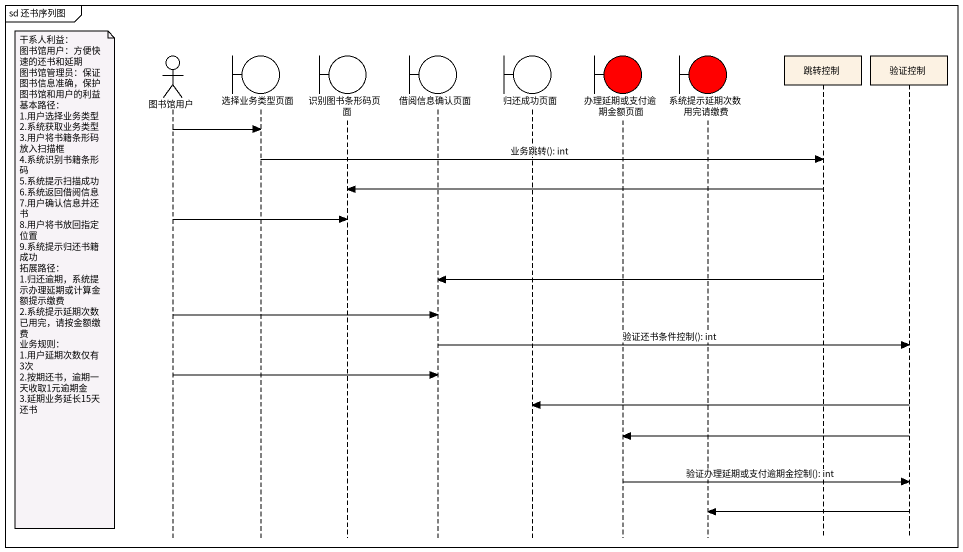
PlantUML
@startuml
mainframe sd 还书序列图
hide footbox
actor 图书馆用户
boundary 选择业务类型页面
boundary 识别图书条形码页面
boundary 借阅信息确认页面
boundary 归还成功页面
boundary 办理延期或支付逾期金额页面 #FF0000
boundary 系统提示延期次数用完请缴费 #FF0000
participant 跳转控制
participant 验证控制

图书馆用户 -> 选择业务类型页面
选择业务类型页面 -> 跳转控制 : 业务跳转(): int
跳转控制 -> 识别图书条形码页面
图书馆用户 -> 识别图书条形码页面
跳转控制 -> 借阅信息确认页面
note left of 图书馆用户
  干系人利益：
  图书馆用户：方便快速的还书和延期
  图书馆管理员：保证图书信息准确，保护图书馆和用户的利益
  基本路径：
  1.用户选择业务类型
  2.系统获取业务类型
  3.用户将书籍条形码放入扫描框
  4.系统识别书籍条形码
  5.系统提示扫描成功
  6.系统返回借阅信息
  7.用户确认信息并还书
  8.用户将书放回指定位置
  9.系统提示归还书籍成功
  拓展路径：
  1.归还逾期，系统提示办理延期或计算金额提示缴费
  2.系统提示延期次数已用完，请按金额缴费
  业务规则：
  1.用户延期次数仅有3次
  2.按期还书，逾期一天收取1元逾期金
  3.延期业务延长15天还书
end note
图书馆用户 -> 借阅信息确认页面
借阅信息确认页面 -> 验证控制 : 验证还书条件控制(): int
图书馆用户 -> 借阅信息确认页面
验证控制 -> 归还成功页面
验证控制 -> 办理延期或支付逾期金额页面
办理延期或支付逾期金额页面 -> 验证控制 : 验证办理延期或支付逾期金控制(): int
验证控制 -> 系统提示延期次数用完请缴费
@enduml
